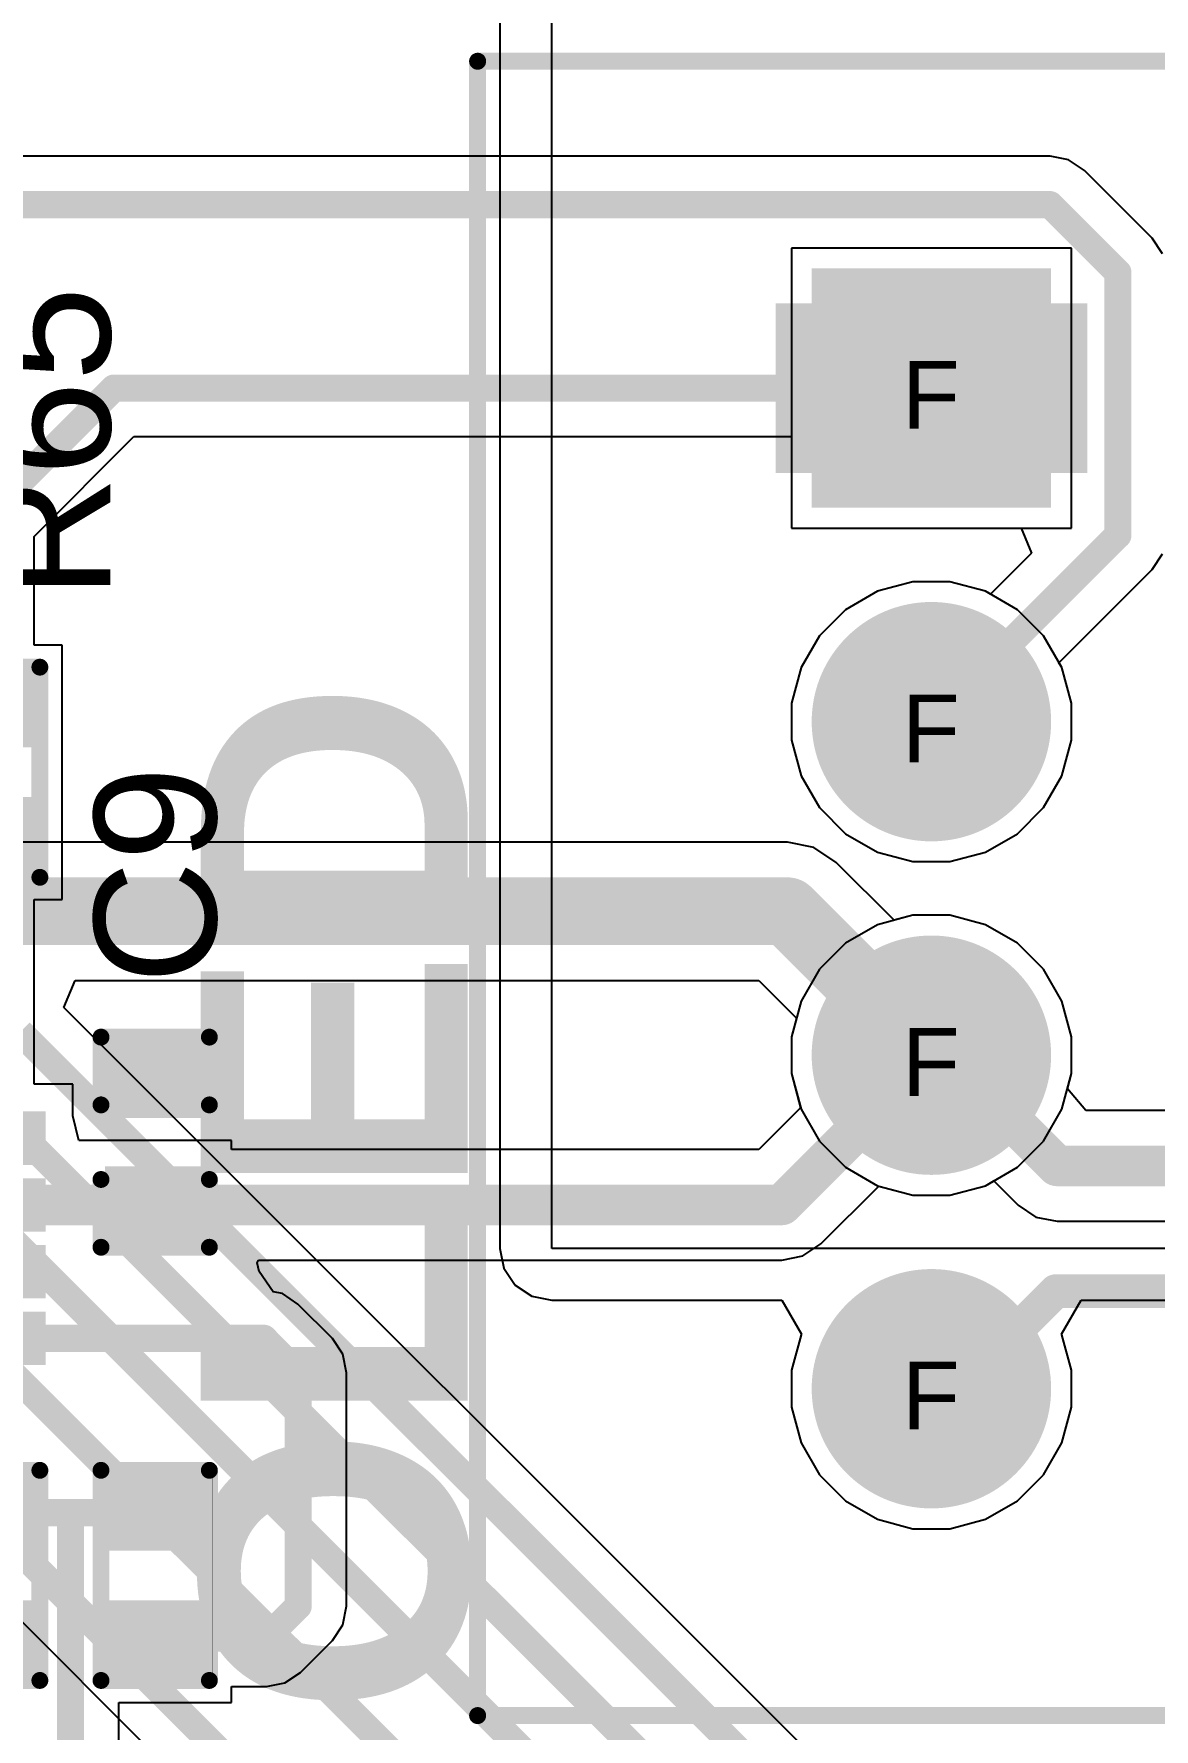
# Model space of a CAD drawing. Header units: inches. Extents: x -11 to 5428, y 0 to 5423.
# Drawn here: x 278.21 to 286.61, y 63.25 to 75.96 of the extents above; entities that cross this region are included whole.
import ezdxf

# ---------------------------------------------------------------- set-up
doc = ezdxf.new("R2010")
doc.units = ezdxf.units.IN
for name, color, linetype in [('Bottom Layer', 5, 'Continuous'), ('Bottom Solder', 6, 'Continuous'), ('Drill Drawing', 1, 'Continuous'), ('GND', 16, 'Continuous'), ('Multi-Layer', 9, 'Continuous'), ('Pad Holes', 156, 'Continuous'), ('PWR', 76, 'Continuous'), ('Top Layer', 1, 'Continuous'), ('Top Overlay', 2, 'Continuous'), ('Top Paste', 8, 'Continuous'), ('Top Solder', 216, 'Continuous')]:
    doc.layers.add(name, color=color, linetype=linetype)
doc.styles.add('Arial', font='', dxfattribs={"height": 0.2})
doc.styles.add('Arial_Bold', font='', dxfattribs={"height": 0.2})
doc.styles.get('Arial').set_extended_font_data('Arial')
doc.styles.get('Arial_Bold').set_extended_font_data('Arial', bold=True)

# ---------------------------------------------------------------- blocks, each defined once
blk = doc.blocks.new('VSSOP_8_3_1_2_1__638')
at = {"layer": 'Top Layer'}
for points in [[(-1.15, 0.9), (-1.15, 0.6), (-1.95, 0.6), (-1.95, 0.9)], [(1.95, 0.9), (1.95, 0.6), (1.15, 0.6), (1.15, 0.9)], [(-1.15, 0.4), (-1.15, 0.1), (-1.95, 0.1), (-1.95, 0.4)], [(1.95, 0.4), (1.95, 0.1), (1.15, 0.1), (1.15, 0.4)], [(-1.15, -0.1), (-1.15, -0.4), (-1.95, -0.4), (-1.95, -0.1)], [(1.95, -0.1), (1.95, -0.4), (1.15, -0.4), (1.15, -0.1)], [(-1.15, -0.6), (-1.15, -0.9), (-1.95, -0.9), (-1.95, -0.6)], [(1.95, -0.6), (1.95, -0.9), (1.15, -0.9), (1.15, -0.6)]]:
    blk.add_hatch(color=1, dxfattribs=at).paths.add_polyline_path(points)
at = {"layer": 'Top Paste'}
for points in [[(-1.15, 0.9), (-1.15, 0.6), (-1.95, 0.6), (-1.95, 0.9)], [(1.95, 0.9), (1.95, 0.6), (1.15, 0.6), (1.15, 0.9)], [(-1.15, 0.4), (-1.15, 0.1), (-1.95, 0.1), (-1.95, 0.4)], [(1.95, 0.4), (1.95, 0.1), (1.15, 0.1), (1.15, 0.4)], [(-1.15, -0.1), (-1.15, -0.4), (-1.95, -0.4), (-1.95, -0.1)], [(1.95, -0.1), (1.95, -0.4), (1.15, -0.4), (1.15, -0.1)], [(-1.15, -0.6), (-1.15, -0.9), (-1.95, -0.9), (-1.95, -0.6)], [(1.95, -0.6), (1.95, -0.9), (1.15, -0.9), (1.15, -0.6)]]:
    blk.add_hatch(color=8, dxfattribs=at).paths.add_polyline_path(points)
at = {"layer": 'Top Solder'}
for points in [[(-1.1, 0.95), (-1.1, 0.55), (-2, 0.55), (-2, 0.95)], [(2, 0.95), (2, 0.55), (1.1, 0.55), (1.1, 0.95)], [(-1.1, 0.45), (-1.1, 0.05), (-2, 0.05), (-2, 0.45)], [(2, 0.45), (2, 0.05), (1.1, 0.05), (1.1, 0.45)], [(-1.1, -0.05), (-1.1, -0.45), (-2, -0.45), (-2, -0.05)], [(2, -0.05), (2, -0.45), (1.1, -0.45), (1.1, -0.05)], [(-1.1, -0.55), (-1.1, -0.95), (-2, -0.95), (-2, -0.55)], [(2, -0.55), (2, -0.95), (1.1, -0.95), (1.1, -0.55)]]:
    blk.add_hatch(color=216, dxfattribs=at).paths.add_polyline_path(points)
at = {"layer": 'Top Overlay'}
for points in [[(-1.067, 0.914, 0.127, 0.127, 0), (-1.067, 1.041, 0.127, 0.127, 0)], [(-1.067, 1.041, 0.127, 0.127, 0), (1.067, 1.041, 0.127, 0.127, 0)], [(1.067, 0.914, 0.127, 0.127, 0), (1.067, 1.041, 0.127, 0.127, 0)], [(-2.235, 0.635, 0.127, 0.127, 0), (-2.235, 0.889, 0.127, 0.127, 0)], [(-2.235, 0.889, 0.127, 0.127, 0), (-2.108, 0.762, 0.127, 0.127, 0)], [(-2.235, 0.635, 0.127, 0.127, 0), (-2.108, 0.762, 0.127, 0.127, 0)], [(-1.067, -1.041, 0.127, 0.127, 0), (-1.067, -0.914, 0.127, 0.127, 0)], [(1.067, -1.041, 0.127, 0.127, 0), (1.067, -0.914, 0.127, 0.127, 0)], [(-1.067, -1.041, 0.127, 0.127, 0), (1.067, -1.041, 0.127, 0.127, 0)]]:
    blk.add_lwpolyline(points, format="xyseb", dxfattribs=at)
for points in [[(-1.099, 1.041, 0.0635, 0.0635, 1), (-1.035, 1.041, 0.0635, 0.0635, 1)], [(-1.099, 1.041, 0.0635, 0.0635, 1), (-1.035, 1.041, 0.0635, 0.0635, 1)], [(1.035, 1.041, 0.0635, 0.0635, 1), (1.099, 1.041, 0.0635, 0.0635, 1)], [(1.035, 1.041, 0.0635, 0.0635, 1), (1.099, 1.041, 0.0635, 0.0635, 1)], [(-2.267, 0.889, 0.0635, 0.0635, 1), (-2.203, 0.889, 0.0635, 0.0635, 1)], [(-2.267, 0.889, 0.0635, 0.0635, 1), (-2.203, 0.889, 0.0635, 0.0635, 1)], [(-1.099, 0.914, 0.0635, 0.0635, 1), (-1.035, 0.914, 0.0635, 0.0635, 1)], [(1.035, 0.914, 0.0635, 0.0635, 1), (1.099, 0.914, 0.0635, 0.0635, 1)], [(-2.14, 0.762, 0.0635, 0.0635, 1), (-2.076, 0.762, 0.0635, 0.0635, 1)], [(-2.14, 0.762, 0.0635, 0.0635, 1), (-2.076, 0.762, 0.0635, 0.0635, 1)], [(-2.267, 0.635, 0.0635, 0.0635, 1), (-2.203, 0.635, 0.0635, 0.0635, 1)], [(-2.267, 0.635, 0.0635, 0.0635, 1), (-2.203, 0.635, 0.0635, 0.0635, 1)], [(-1.099, -0.914, 0.0635, 0.0635, 1), (-1.035, -0.914, 0.0635, 0.0635, 1)], [(1.035, -0.914, 0.0635, 0.0635, 1), (1.099, -0.914, 0.0635, 0.0635, 1)], [(-1.099, -1.041, 0.0635, 0.0635, 1), (-1.035, -1.041, 0.0635, 0.0635, 1)], [(-1.099, -1.041, 0.0635, 0.0635, 1), (-1.035, -1.041, 0.0635, 0.0635, 1)], [(1.035, -1.041, 0.0635, 0.0635, 1), (1.099, -1.041, 0.0635, 0.0635, 1)], [(1.035, -1.041, 0.0635, 0.0635, 1), (1.099, -1.041, 0.0635, 0.0635, 1)]]:
    blk.add_lwpolyline(points, format="xyseb", close=True, dxfattribs=at)
blk = doc.blocks.new('R___0402_724')
at = {"layer": 'Top Layer'}
for points in [[(-0.699, -0.317), (-0.699, 0.318), (-0.241, 0.318), (-0.241, -0.317)], [(0.241, -0.317), (0.241, 0.318), (0.699, 0.318), (0.699, -0.317)]]:
    blk.add_hatch(color=1, dxfattribs=at).paths.add_polyline_path(points)
at = {"layer": 'Top Paste'}
for points in [[(-0.699, -0.317), (-0.699, 0.318), (-0.241, 0.318), (-0.241, -0.317)], [(0.241, -0.317), (0.241, 0.318), (0.699, 0.318), (0.699, -0.317)]]:
    blk.add_hatch(color=8, dxfattribs=at).paths.add_polyline_path(points)
at = {"layer": 'Top Solder'}
for points in [[(-0.754, -0.372), (-0.754, 0.373), (-0.186, 0.373), (-0.186, -0.372)], [(0.186, -0.372), (0.186, 0.373), (0.754, 0.373), (0.754, -0.372)]]:
    blk.add_hatch(color=216, dxfattribs=at).paths.add_polyline_path(points)
at = {"layer": 'Top Overlay'}
for points in [[(0.787, 0.406, 0.127, 0.127, 0), (-0.787, 0.406, 0.127, 0.127, 0)], [(-0.787, -0.406, 0.127, 0.127, 0), (-0.787, 0.406, 0.127, 0.127, 0)], [(0.787, -0.406, 0.127, 0.127, 0), (0.787, 0.406, 0.127, 0.127, 0)], [(0.787, -0.406, 0.127, 0.127, 0), (-0.787, -0.406, 0.127, 0.127, 0)], [(0.813, -0.432, 0.00323, 0.00323, 0), (-0.813, -0.432, 0.00323, 0.00323, 0)]]:
    blk.add_lwpolyline(points, format="xyseb", dxfattribs=at)
for points in [[(-0.819, 0.406, 0.0635, 0.0635, 1), (-0.756, 0.406, 0.0635, 0.0635, 1)], [(-0.819, 0.406, 0.0635, 0.0635, 1), (-0.756, 0.406, 0.0635, 0.0635, 1)], [(0.756, 0.406, 0.0635, 0.0635, 1), (0.819, 0.406, 0.0635, 0.0635, 1)], [(0.756, 0.406, 0.0635, 0.0635, 1), (0.819, 0.406, 0.0635, 0.0635, 1)], [(-0.819, -0.406, 0.0635, 0.0635, 1), (-0.756, -0.406, 0.0635, 0.0635, 1)], [(-0.819, -0.406, 0.0635, 0.0635, 1), (-0.756, -0.406, 0.0635, 0.0635, 1)], [(0.756, -0.406, 0.0635, 0.0635, 1), (0.819, -0.406, 0.0635, 0.0635, 1)], [(0.756, -0.406, 0.0635, 0.0635, 1), (0.819, -0.406, 0.0635, 0.0635, 1)], [(-0.814, -0.432, 0.00161, 0.00161, 1), (-0.812, -0.432, 0.00161, 0.00161, 1)], [(0.812, -0.432, 0.00161, 0.00161, 1), (0.814, -0.432, 0.00161, 0.00161, 1)]]:
    blk.add_lwpolyline(points, format="xyseb", close=True, dxfattribs=at)
blk = doc.blocks.new('R___0402_727')
at = {"layer": 'Top Layer'}
for points in [[(-0.699, -0.318), (-0.699, 0.318), (-0.241, 0.318), (-0.241, -0.318)], [(0.241, -0.318), (0.241, 0.318), (0.699, 0.318), (0.699, -0.318)]]:
    blk.add_hatch(color=1, dxfattribs=at).paths.add_polyline_path(points)
at = {"layer": 'Top Paste'}
for points in [[(-0.699, -0.318), (-0.699, 0.318), (-0.241, 0.318), (-0.241, -0.318)], [(0.241, -0.318), (0.241, 0.318), (0.699, 0.318), (0.699, -0.318)]]:
    blk.add_hatch(color=8, dxfattribs=at).paths.add_polyline_path(points)
at = {"layer": 'Top Solder'}
for points in [[(-0.754, -0.373), (-0.754, 0.373), (-0.186, 0.373), (-0.186, -0.373)], [(0.186, -0.373), (0.186, 0.373), (0.754, 0.373), (0.754, -0.373)]]:
    blk.add_hatch(color=216, dxfattribs=at).paths.add_polyline_path(points)
at = {"layer": 'Top Overlay'}
for points in [[(-0.787, 0.406, 0.127, 0.127, 0), (0.787, 0.406, 0.127, 0.127, 0)], [(-0.787, 0.406, 0.127, 0.127, 0), (-0.787, -0.406, 0.127, 0.127, 0)], [(0.787, 0.406, 0.127, 0.127, 0), (0.787, -0.406, 0.127, 0.127, 0)], [(-0.787, -0.406, 0.127, 0.127, 0), (0.787, -0.406, 0.127, 0.127, 0)], [(-0.813, -0.432, 0.00323, 0.00323, 0), (0.813, -0.432, 0.00323, 0.00323, 0)]]:
    blk.add_lwpolyline(points, format="xyseb", dxfattribs=at)
for points in [[(-0.819, 0.406, 0.0635, 0.0635, 1), (-0.756, 0.406, 0.0635, 0.0635, 1)], [(-0.819, 0.406, 0.0635, 0.0635, 1), (-0.756, 0.406, 0.0635, 0.0635, 1)], [(0.756, 0.406, 0.0635, 0.0635, 1), (0.819, 0.406, 0.0635, 0.0635, 1)], [(0.756, 0.406, 0.0635, 0.0635, 1), (0.819, 0.406, 0.0635, 0.0635, 1)], [(-0.819, -0.406, 0.0635, 0.0635, 1), (-0.756, -0.406, 0.0635, 0.0635, 1)], [(-0.819, -0.406, 0.0635, 0.0635, 1), (-0.756, -0.406, 0.0635, 0.0635, 1)], [(0.756, -0.406, 0.0635, 0.0635, 1), (0.819, -0.406, 0.0635, 0.0635, 1)], [(0.756, -0.406, 0.0635, 0.0635, 1), (0.819, -0.406, 0.0635, 0.0635, 1)], [(-0.814, -0.432, 0.00161, 0.00161, 1), (-0.812, -0.432, 0.00161, 0.00161, 1)], [(0.812, -0.432, 0.00161, 0.00161, 1), (0.814, -0.432, 0.00161, 0.00161, 1)]]:
    blk.add_lwpolyline(points, format="xyseb", close=True, dxfattribs=at)
blk = doc.blocks.new('R___0402_728')
at = {"layer": 'Top Layer'}
for points in [[(-0.699, -0.317), (-0.699, 0.318), (-0.241, 0.318), (-0.241, -0.317)], [(0.241, -0.317), (0.241, 0.318), (0.699, 0.318), (0.699, -0.317)]]:
    blk.add_hatch(color=1, dxfattribs=at).paths.add_polyline_path(points)
at = {"layer": 'Top Paste'}
for points in [[(-0.699, -0.317), (-0.699, 0.318), (-0.241, 0.318), (-0.241, -0.317)], [(0.241, -0.317), (0.241, 0.318), (0.699, 0.318), (0.699, -0.317)]]:
    blk.add_hatch(color=8, dxfattribs=at).paths.add_polyline_path(points)
at = {"layer": 'Top Solder'}
for points in [[(-0.754, -0.372), (-0.754, 0.373), (-0.186, 0.373), (-0.186, -0.372)], [(0.186, -0.372), (0.186, 0.373), (0.754, 0.373), (0.754, -0.372)]]:
    blk.add_hatch(color=216, dxfattribs=at).paths.add_polyline_path(points)
at = {"layer": 'Top Overlay'}
for points in [[(0.787, 0.406, 0.127, 0.127, 0), (-0.787, 0.406, 0.127, 0.127, 0)], [(-0.787, -0.406, 0.127, 0.127, 0), (-0.787, 0.406, 0.127, 0.127, 0)], [(0.787, -0.406, 0.127, 0.127, 0), (0.787, 0.406, 0.127, 0.127, 0)], [(0.787, -0.406, 0.127, 0.127, 0), (-0.787, -0.406, 0.127, 0.127, 0)], [(0.813, -0.432, 0.00323, 0.00323, 0), (-0.813, -0.432, 0.00323, 0.00323, 0)]]:
    blk.add_lwpolyline(points, format="xyseb", dxfattribs=at)
for points in [[(-0.819, 0.406, 0.0635, 0.0635, 1), (-0.756, 0.406, 0.0635, 0.0635, 1)], [(-0.819, 0.406, 0.0635, 0.0635, 1), (-0.756, 0.406, 0.0635, 0.0635, 1)], [(0.756, 0.406, 0.0635, 0.0635, 1), (0.819, 0.406, 0.0635, 0.0635, 1)], [(0.756, 0.406, 0.0635, 0.0635, 1), (0.819, 0.406, 0.0635, 0.0635, 1)], [(-0.819, -0.406, 0.0635, 0.0635, 1), (-0.756, -0.406, 0.0635, 0.0635, 1)], [(-0.819, -0.406, 0.0635, 0.0635, 1), (-0.756, -0.406, 0.0635, 0.0635, 1)], [(0.756, -0.406, 0.0635, 0.0635, 1), (0.819, -0.406, 0.0635, 0.0635, 1)], [(0.756, -0.406, 0.0635, 0.0635, 1), (0.819, -0.406, 0.0635, 0.0635, 1)], [(-0.814, -0.432, 0.00161, 0.00161, 1), (-0.812, -0.432, 0.00161, 0.00161, 1)], [(0.812, -0.432, 0.00161, 0.00161, 1), (0.814, -0.432, 0.00161, 0.00161, 1)]]:
    blk.add_lwpolyline(points, format="xyseb", close=True, dxfattribs=at)
blk = doc.blocks.new('B4B_XH_A_LF__SN___773')
at = {"layer": 'Bottom Layer'}
blk.add_hatch(color=5, dxfattribs=at).paths.add_polyline_path([(-0.795, 0.795), (0.795, 0.795), (0.795, -0.795), (-0.795, -0.795)])
h = blk.add_hatch(color=5, dxfattribs=at)
edge = h.paths.add_edge_path()
edge.add_arc((2.5, 0), 0.795, 0, 360)
h = blk.add_hatch(color=5, dxfattribs=at)
edge = h.paths.add_edge_path()
edge.add_arc((5, 0), 0.795, 0, 360)
h = blk.add_hatch(color=5, dxfattribs=at)
edge = h.paths.add_edge_path()
edge.add_arc((7.5, 0), 0.795, 0, 360)
at = {"layer": 'Bottom Solder'}
blk.add_hatch(color=6, dxfattribs=at).paths.add_polyline_path([(-0.897, 0.897), (0.897, 0.897), (0.897, -0.897), (-0.897, -0.897)])
h = blk.add_hatch(color=6, dxfattribs=at)
edge = h.paths.add_edge_path()
edge.add_arc((2.5, 0), 0.897, 0, 360)
h = blk.add_hatch(color=6, dxfattribs=at)
edge = h.paths.add_edge_path()
edge.add_arc((5, 0), 0.897, 0, 360)
h = blk.add_hatch(color=6, dxfattribs=at)
edge = h.paths.add_edge_path()
edge.add_arc((7.5, 0), 0.897, 0, 360)
at = {"layer": 'GND'}
blk.add_hatch(color=16, dxfattribs=at).paths.add_polyline_path([(-0.795, 0.795), (0.795, 0.795), (0.795, -0.795), (-0.795, -0.795)])
h = blk.add_hatch(color=16, dxfattribs=at)
edge = h.paths.add_edge_path()
edge.add_arc((2.5, 0), 0.795, 0, 360)
h = blk.add_hatch(color=16, dxfattribs=at)
edge = h.paths.add_edge_path()
edge.add_arc((5, 0), 0.795, 0, 360)
h = blk.add_hatch(color=16, dxfattribs=at)
edge = h.paths.add_edge_path()
edge.add_arc((7.5, 0), 0.795, 0, 360)
at = {"layer": 'Multi-Layer'}
blk.add_hatch(color=9, dxfattribs=at).paths.add_polyline_path([(-0.795, 0.795), (0.795, 0.795), (0.795, -0.795), (-0.795, -0.795)])
h = blk.add_hatch(color=9, dxfattribs=at)
edge = h.paths.add_edge_path()
edge.add_arc((2.5, 0), 0.795, 0, 360)
h = blk.add_hatch(color=9, dxfattribs=at)
edge = h.paths.add_edge_path()
edge.add_arc((5, 0), 0.795, 0, 360)
h = blk.add_hatch(color=9, dxfattribs=at)
edge = h.paths.add_edge_path()
edge.add_arc((7.5, 0), 0.795, 0, 360)
at = {"layer": 'Pad Holes'}
h = blk.add_hatch(color=7, dxfattribs=at)
edge = h.paths.add_edge_path()
edge.add_arc((0, 0), 0.53, 0, 360)
h = blk.add_hatch(color=7, dxfattribs=at)
edge = h.paths.add_edge_path()
edge.add_arc((2.5, 0), 0.53, 0, 360)
h = blk.add_hatch(color=7, dxfattribs=at)
edge = h.paths.add_edge_path()
edge.add_arc((5, 0), 0.53, 0, 360)
h = blk.add_hatch(color=7, dxfattribs=at)
edge = h.paths.add_edge_path()
edge.add_arc((7.5, 0), 0.53, 0, 360)
at = {"layer": 'PWR'}
blk.add_hatch(color=76, dxfattribs=at).paths.add_polyline_path([(-0.795, 0.795), (0.795, 0.795), (0.795, -0.795), (-0.795, -0.795)])
h = blk.add_hatch(color=76, dxfattribs=at)
edge = h.paths.add_edge_path()
edge.add_arc((2.5, 0), 0.795, 0, 360)
h = blk.add_hatch(color=76, dxfattribs=at)
edge = h.paths.add_edge_path()
edge.add_arc((5, 0), 0.795, 0, 360)
h = blk.add_hatch(color=76, dxfattribs=at)
edge = h.paths.add_edge_path()
edge.add_arc((7.5, 0), 0.795, 0, 360)
at = {"layer": 'Top Layer'}
blk.add_hatch(color=1, dxfattribs=at).paths.add_polyline_path([(-0.795, 0.795), (0.795, 0.795), (0.795, -0.795), (-0.795, -0.795)])
h = blk.add_hatch(color=1, dxfattribs=at)
edge = h.paths.add_edge_path()
edge.add_arc((2.5, 0), 0.795, 0, 360)
h = blk.add_hatch(color=1, dxfattribs=at)
edge = h.paths.add_edge_path()
edge.add_arc((5, 0), 0.795, 0, 360)
h = blk.add_hatch(color=1, dxfattribs=at)
edge = h.paths.add_edge_path()
edge.add_arc((7.5, 0), 0.795, 0, 360)
at = {"layer": 'Top Overlay'}
for points in [[(-0.635, 0.889), (0.635, 0.889), (0.635, 1.168), (-0.635, 1.168)], [(-0.635, -1.168), (0.635, -1.168), (0.635, -0.889), (-0.635, -0.889)]]:
    blk.add_hatch(color=2, dxfattribs=at).paths.add_polyline_path(points)
at = {"layer": 'Top Solder'}
blk.add_hatch(color=216, dxfattribs=at).paths.add_polyline_path([(-0.897, 0.897), (0.897, 0.897), (0.897, -0.897), (-0.897, -0.897)])
h = blk.add_hatch(color=216, dxfattribs=at)
edge = h.paths.add_edge_path()
edge.add_arc((2.5, 0), 0.897, 0, 360)
h = blk.add_hatch(color=216, dxfattribs=at)
edge = h.paths.add_edge_path()
edge.add_arc((5, 0), 0.897, 0, 360)
h = blk.add_hatch(color=216, dxfattribs=at)
edge = h.paths.add_edge_path()
edge.add_arc((7.5, 0), 0.897, 0, 360)
at = {"layer": 'Top Overlay'}
for points in [[(9.95, 2.35, 0.127, 0.127, 0), (-2.45, 2.35, 0.127, 0.127, 0)], [(-2.45, -3.4, 0.127, 0.127, 0), (-2.45, 2.35, 0.127, 0.127, 0)], [(9.95, -3.4, 0.127, 0.127, 0), (9.95, 2.35, 0.127, 0.127, 0)], [(9.95, -3.4, 0.127, 0.127, 0), (-2.45, -3.4, 0.127, 0.127, 0)]]:
    blk.add_lwpolyline(points, format="xyseb", dxfattribs=at)
for points in [[(-2.482, 2.35, 0.0635, 0.0635, 1), (-2.418, 2.35, 0.0635, 0.0635, 1)], [(-2.482, 2.35, 0.0635, 0.0635, 1), (-2.418, 2.35, 0.0635, 0.0635, 1)], [(9.918, 2.35, 0.0635, 0.0635, 1), (9.982, 2.35, 0.0635, 0.0635, 1)], [(9.918, 2.35, 0.0635, 0.0635, 1), (9.982, 2.35, 0.0635, 0.0635, 1)], [(-2.482, -3.4, 0.0635, 0.0635, 1), (-2.418, -3.4, 0.0635, 0.0635, 1)], [(-2.482, -3.4, 0.0635, 0.0635, 1), (-2.418, -3.4, 0.0635, 0.0635, 1)], [(9.918, -3.4, 0.0635, 0.0635, 1), (9.982, -3.4, 0.0635, 0.0635, 1)], [(9.918, -3.4, 0.0635, 0.0635, 1), (9.982, -3.4, 0.0635, 0.0635, 1)]]:
    blk.add_lwpolyline(points, format="xyseb", close=True, dxfattribs=at)
blk = doc.blocks.new('C___0402_816')
at = {"layer": 'Top Layer'}
for points in [[(-0.699, -0.318), (-0.699, 0.318), (-0.241, 0.318), (-0.241, -0.318)], [(0.241, -0.318), (0.241, 0.318), (0.698, 0.318), (0.698, -0.318)]]:
    blk.add_hatch(color=1, dxfattribs=at).paths.add_polyline_path(points)
at = {"layer": 'Top Paste'}
for points in [[(-0.699, -0.318), (-0.699, 0.318), (-0.241, 0.318), (-0.241, -0.318)], [(0.241, -0.318), (0.241, 0.318), (0.698, 0.318), (0.698, -0.318)]]:
    blk.add_hatch(color=8, dxfattribs=at).paths.add_polyline_path(points)
at = {"layer": 'Top Solder'}
for points in [[(-0.759, -0.377), (-0.759, 0.377), (-0.181, 0.377), (-0.181, -0.377)], [(0.181, -0.377), (0.181, 0.377), (0.758, 0.377), (0.758, -0.377)]]:
    blk.add_hatch(color=216, dxfattribs=at).paths.add_polyline_path(points)
at = {"layer": 'Top Overlay'}
for points in [[(-0.787, 0.406, 0.127, 0.127, 0), (-0.787, -0.406, 0.127, 0.127, 0)], [(-0.787, 0.406, 0.127, 0.127, 0), (-0.279, 0.406, 0.127, 0.127, 0)], [(0.279, 0.406, 0.127, 0.127, 0), (0.787, 0.406, 0.127, 0.127, 0)], [(0.787, 0.406, 0.127, 0.127, 0), (0.787, -0.406, 0.127, 0.127, 0)], [(-0.787, -0.406, 0.127, 0.127, 0), (-0.279, -0.406, 0.127, 0.127, 0)], [(0.279, -0.406, 0.127, 0.127, 0), (0.787, -0.406, 0.127, 0.127, 0)]]:
    blk.add_lwpolyline(points, format="xyseb", dxfattribs=at)
for points in [[(-0.819, 0.406, 0.0635, 0.0635, 1), (-0.756, 0.406, 0.0635, 0.0635, 1)], [(-0.819, 0.406, 0.0635, 0.0635, 1), (-0.756, 0.406, 0.0635, 0.0635, 1)], [(-0.311, 0.406, 0.0635, 0.0635, 1), (-0.248, 0.406, 0.0635, 0.0635, 1)], [(0.248, 0.406, 0.0635, 0.0635, 1), (0.311, 0.406, 0.0635, 0.0635, 1)], [(0.756, 0.406, 0.0635, 0.0635, 1), (0.819, 0.406, 0.0635, 0.0635, 1)], [(0.756, 0.406, 0.0635, 0.0635, 1), (0.819, 0.406, 0.0635, 0.0635, 1)], [(-0.819, -0.406, 0.0635, 0.0635, 1), (-0.756, -0.406, 0.0635, 0.0635, 1)], [(-0.819, -0.406, 0.0635, 0.0635, 1), (-0.756, -0.406, 0.0635, 0.0635, 1)], [(-0.311, -0.406, 0.0635, 0.0635, 1), (-0.248, -0.406, 0.0635, 0.0635, 1)], [(0.248, -0.406, 0.0635, 0.0635, 1), (0.311, -0.406, 0.0635, 0.0635, 1)], [(0.756, -0.406, 0.0635, 0.0635, 1), (0.819, -0.406, 0.0635, 0.0635, 1)], [(0.756, -0.406, 0.0635, 0.0635, 1), (0.819, -0.406, 0.0635, 0.0635, 1)]]:
    blk.add_lwpolyline(points, format="xyseb", close=True, dxfattribs=at)

msp = doc.modelspace()

# ---------------------------------------------------------------- linework, layer by layer
at = {"layer": 'Bottom Layer'}
for p, q in [((285.986, 74.35), (283.888, 74.35)), ((283.888, 74.35), (283.888, 72.252)), ((285.986, 72.252), (285.986, 74.35)), ((283.888, 72.252), (285.986, 72.252)), ((284.799, 71.85), (284.532, 71.778)), ((285.075, 71.85), (284.799, 71.85)), ((285.342, 71.778), (285.075, 71.85)), ((284.532, 71.778), (284.293, 71.64)), ((285.581, 71.64), (285.342, 71.778)), ((284.293, 71.64), (284.098, 71.445)), ((285.777, 71.445), (285.581, 71.64)), ((284.098, 71.445), (283.96, 71.206)), ((285.915, 71.206), (285.777, 71.445)), ((283.96, 71.206), (283.888, 70.939)), ((285.986, 70.939), (285.915, 71.206)), ((283.888, 70.939), (283.888, 70.663)), ((285.986, 70.663), (285.986, 70.939)), ((283.888, 70.663), (283.96, 70.396)), ((285.915, 70.396), (285.986, 70.663)), ((283.96, 70.396), (284.098, 70.157)), ((285.777, 70.157), (285.915, 70.396)), ((284.098, 70.157), (284.293, 69.961)), ((285.581, 69.961), (285.777, 70.157)), ((283.858, 69.898), (266.812, 69.898)), ((284.056, 69.859), (283.858, 69.898)), ((284.293, 69.961), (284.532, 69.823)), ((285.342, 69.823), (285.581, 69.961)), ((284.224, 69.746), (284.056, 69.859)), ((284.532, 69.823), (284.799, 69.752)), ((285.075, 69.752), (285.342, 69.823)), ((284.658, 69.312), (284.224, 69.746)), ((284.799, 69.752), (285.075, 69.752)), ((284.799, 69.35), (284.658, 69.312)), ((285.075, 69.35), (284.799, 69.35)), ((285.342, 69.278), (285.075, 69.35)), ((285.581, 69.14), (285.342, 69.278)), ((285.777, 68.945), (285.581, 69.14)), ((285.915, 68.706), (285.777, 68.945)), ((278.437, 68.659), (278.521, 68.862)), ((278.521, 68.862), (283.643, 68.862)), ((283.643, 68.862), (283.926, 68.579)), ((287.272, 59.824), (278.437, 68.659)), ((285.986, 68.439), (285.915, 68.706)), ((283.926, 68.579), (283.888, 68.439)), ((283.888, 68.439), (283.888, 68.163)), ((285.986, 68.163), (285.986, 68.439)), ((283.888, 68.163), (283.96, 67.896)), ((285.915, 67.896), (285.986, 68.163)), ((283.96, 67.896), (284.098, 67.657)), ((285.777, 67.657), (285.915, 67.896)), ((284.098, 67.657), (284.293, 67.461)), ((285.581, 67.461), (285.777, 67.657)), ((284.293, 67.461), (284.532, 67.323)), ((285.342, 67.323), (285.581, 67.461)), ((284.532, 67.323), (284.799, 67.252)), ((284.799, 67.252), (285.075, 67.252)), ((285.075, 67.252), (285.342, 67.323)), ((277.916, 64.26), (283.943, 58.233))]:
    msp.add_line(p, q, dxfattribs=at)
for points in [[(261.455, 69.38, 0.508, 0.508, 0), (283.858, 69.38, 0.508, 0.508, 0)], [(283.858, 69.38, 0.508, 0.508, 0), (284.937, 68.301, 0.508, 0.508, 0)], [(278.109, 68.474, 0.203, 0.203, 0), (287.122, 59.461, 0.203, 0.203, 0)], [(277.918, 67.903, 0.203, 0.203, 0), (286.868, 58.953, 0.203, 0.203, 0)], [(277.602, 67.364, 0.203, 0.203, 0), (286.775, 58.191, 0.203, 0.203, 0)], [(277.145, 66.823, 0.203, 0.203, 0), (285.776, 58.191, 0.203, 0.203, 0)], [(276.454, 66.235, 0.203, 0.203, 0), (284.497, 58.191, 0.203, 0.203, 0)]]:
    msp.add_lwpolyline(points, format="xyseb", dxfattribs=at)
for points in [[(283.731, 69.38, 0.254, 0.254, 1), (283.985, 69.38, 0.254, 0.254, 1)], [(283.731, 69.38, 0.254, 0.254, 1), (283.985, 69.38, 0.254, 0.254, 1)], [(284.81, 68.301, 0.254, 0.254, 1), (285.064, 68.301, 0.254, 0.254, 1)]]:
    msp.add_lwpolyline(points, format="xyseb", close=True, dxfattribs=at)
at = {"layer": 'GND'}
for p, q in [((285.986, 74.35), (283.888, 74.35)), ((283.888, 74.35), (283.888, 72.252)), ((285.986, 72.252), (285.986, 74.35)), ((283.888, 72.252), (285.986, 72.252)), ((284.799, 71.85), (284.532, 71.778)), ((285.075, 71.85), (284.799, 71.85)), ((285.342, 71.778), (285.075, 71.85)), ((284.532, 71.778), (284.293, 71.64)), ((285.581, 71.64), (285.342, 71.778)), ((284.293, 71.64), (284.098, 71.445)), ((285.777, 71.445), (285.581, 71.64)), ((284.098, 71.445), (283.96, 71.206)), ((285.915, 71.206), (285.777, 71.445)), ((283.96, 71.206), (283.888, 70.939)), ((285.986, 70.939), (285.915, 71.206)), ((283.888, 70.939), (283.888, 70.663)), ((285.986, 70.663), (285.986, 70.939)), ((283.888, 70.663), (283.96, 70.396)), ((285.915, 70.396), (285.986, 70.663)), ((283.96, 70.396), (284.098, 70.157)), ((285.777, 70.157), (285.915, 70.396)), ((284.098, 70.157), (284.293, 69.961)), ((285.581, 69.961), (285.777, 70.157)), ((284.293, 69.961), (284.532, 69.823)), ((285.342, 69.823), (285.581, 69.961)), ((284.532, 69.823), (284.799, 69.752)), ((285.075, 69.752), (285.342, 69.823)), ((284.799, 69.752), (285.075, 69.752)), ((284.532, 69.278), (284.293, 69.14)), ((284.799, 69.35), (284.532, 69.278)), ((285.075, 69.35), (284.799, 69.35)), ((285.342, 69.278), (285.075, 69.35)), ((285.581, 69.14), (285.342, 69.278)), ((284.293, 69.14), (284.098, 68.945)), ((285.777, 68.945), (285.581, 69.14)), ((284.098, 68.945), (283.96, 68.706)), ((285.915, 68.706), (285.777, 68.945)), ((283.96, 68.706), (283.888, 68.439)), ((285.986, 68.439), (285.915, 68.706)), ((283.888, 68.439), (283.888, 68.163)), ((285.986, 68.163), (285.986, 68.439)), ((283.888, 68.163), (283.96, 67.896)), ((285.915, 67.896), (285.986, 68.163)), ((283.96, 67.896), (284.098, 67.657)), ((285.777, 67.657), (285.915, 67.896)), ((284.098, 67.657), (284.293, 67.461)), ((285.581, 67.461), (285.777, 67.657)), ((284.293, 67.461), (284.532, 67.323)), ((285.342, 67.323), (285.581, 67.461)), ((284.532, 67.323), (284.799, 67.252)), ((284.799, 67.252), (285.075, 67.252)), ((285.075, 67.252), (285.342, 67.323))]:
    msp.add_line(p, q, dxfattribs=at)
at = {"layer": 'PWR'}
for p, q in [((281.704, 76.073), (281.704, 66.853)), ((282.092, 66.853), (282.092, 76.073)), ((285.986, 74.35), (283.888, 74.35)), ((283.888, 74.35), (283.888, 72.252)), ((285.986, 72.252), (285.986, 74.35)), ((283.888, 72.252), (285.986, 72.252)), ((284.799, 71.85), (284.532, 71.778)), ((285.075, 71.85), (284.799, 71.85)), ((285.342, 71.778), (285.075, 71.85)), ((284.532, 71.778), (284.293, 71.64)), ((285.581, 71.64), (285.342, 71.778)), ((284.293, 71.64), (284.098, 71.445)), ((285.777, 71.445), (285.581, 71.64)), ((284.098, 71.445), (283.96, 71.206)), ((285.915, 71.206), (285.777, 71.445)), ((283.96, 71.206), (283.888, 70.939)), ((285.986, 70.939), (285.915, 71.206)), ((283.888, 70.939), (283.888, 70.663)), ((285.986, 70.663), (285.986, 70.939)), ((283.888, 70.663), (283.96, 70.396)), ((285.915, 70.396), (285.986, 70.663)), ((283.96, 70.396), (284.098, 70.157)), ((285.777, 70.157), (285.915, 70.396)), ((284.098, 70.157), (284.293, 69.961)), ((285.581, 69.961), (285.777, 70.157)), ((284.293, 69.961), (284.532, 69.823)), ((285.342, 69.823), (285.581, 69.961)), ((284.532, 69.823), (284.799, 69.752)), ((285.075, 69.752), (285.342, 69.823)), ((284.799, 69.752), (285.075, 69.752)), ((281.704, 66.853), (281.734, 66.704)), ((293.063, 66.853), (282.092, 66.853)), ((281.734, 66.704), (281.818, 66.578)), ((281.818, 66.578), (281.944, 66.494)), ((281.944, 66.494), (282.092, 66.464)), ((282.092, 66.464), (283.816, 66.464)), ((283.816, 66.464), (283.963, 66.21)), ((285.912, 66.21), (286.059, 66.464)), ((286.059, 66.464), (293.063, 66.464)), ((283.96, 66.205), (283.888, 65.939)), ((283.963, 66.21), (283.96, 66.205)), ((285.915, 66.205), (285.912, 66.21)), ((285.986, 65.939), (285.915, 66.205)), ((283.888, 65.939), (283.888, 65.662)), ((285.986, 65.662), (285.986, 65.939)), ((283.888, 65.662), (283.96, 65.396)), ((285.915, 65.396), (285.986, 65.662)), ((283.96, 65.396), (284.098, 65.156)), ((285.777, 65.156), (285.915, 65.396)), ((284.098, 65.156), (284.293, 64.961)), ((285.581, 64.961), (285.777, 65.156)), ((284.293, 64.961), (284.532, 64.823)), ((285.342, 64.823), (285.581, 64.961)), ((284.532, 64.823), (284.799, 64.752)), ((285.075, 64.752), (285.342, 64.823)), ((284.799, 64.752), (285.075, 64.752))]:
    msp.add_line(p, q, dxfattribs=at)
at = {"layer": 'Top Layer'}
for p, q in [((285.826, 75.039), (276.056, 75.039)), ((285.965, 75.011), (285.826, 75.039)), ((285.826, 75.039), (285.826, 75.039)), ((286.083, 74.932), (285.965, 75.011)), ((286.591, 74.424), (286.083, 74.932)), ((286.669, 74.307), (286.591, 74.424)), ((286.591, 74.424), (286.591, 74.424)), ((278.214, 72.19), (278.962, 72.938)), ((278.962, 72.938), (283.888, 72.938)), ((283.888, 72.938), (283.888, 72.252)), ((278.214, 71.374), (278.214, 72.19)), ((283.888, 72.252), (285.61, 72.252)), ((285.61, 72.252), (285.688, 72.064)), ((285.688, 72.064), (285.38, 71.756)), ((286.591, 71.941), (286.669, 72.059)), ((285.893, 71.243), (286.591, 71.941)), ((286.591, 71.941), (286.591, 71.941)), ((284.799, 71.85), (284.532, 71.778)), ((285.075, 71.85), (284.799, 71.85)), ((285.342, 71.778), (285.075, 71.85)), ((284.532, 71.778), (284.293, 71.64)), ((285.38, 71.756), (285.342, 71.778)), ((284.293, 71.64), (284.098, 71.445)), ((284.098, 71.445), (283.96, 71.206)), ((278.423, 71.374), (278.214, 71.374)), ((278.423, 70.409), (278.423, 71.374)), ((283.96, 71.206), (283.888, 70.939)), ((285.915, 71.206), (285.893, 71.243)), ((285.986, 70.939), (285.915, 71.206)), ((283.888, 70.939), (283.888, 70.663)), ((285.986, 70.663), (285.986, 70.939)), ((283.888, 70.663), (283.96, 70.396)), ((285.915, 70.396), (285.986, 70.663)), ((278.423, 69.469), (278.423, 70.409)), ((283.96, 70.396), (284.098, 70.157)), ((285.777, 70.157), (285.915, 70.396)), ((284.098, 70.157), (284.293, 69.961)), ((285.581, 69.961), (285.777, 70.157)), ((284.293, 69.961), (284.532, 69.823)), ((285.342, 69.823), (285.581, 69.961)), ((284.532, 69.823), (284.799, 69.752)), ((285.075, 69.752), (285.342, 69.823)), ((284.799, 69.752), (285.075, 69.752)), ((278.214, 68.083), (278.214, 69.469)), ((278.214, 69.469), (278.423, 69.469)), ((284.532, 69.278), (284.293, 69.14)), ((284.799, 69.35), (284.532, 69.278)), ((285.075, 69.35), (284.799, 69.35)), ((285.342, 69.278), (285.075, 69.35)), ((285.581, 69.14), (285.342, 69.278)), ((284.293, 69.14), (284.098, 68.945)), ((285.777, 68.945), (285.581, 69.14)), ((284.098, 68.945), (283.96, 68.706)), ((285.915, 68.706), (285.777, 68.945)), ((283.96, 68.706), (283.888, 68.439)), ((285.986, 68.439), (285.915, 68.706)), ((283.888, 68.439), (283.888, 68.163)), ((285.986, 68.163), (285.986, 68.439)), ((283.888, 68.163), (283.957, 67.906)), ((285.956, 68.05), (285.986, 68.163)), ((278.505, 68.083), (278.214, 68.083)), ((278.505, 67.847), (278.505, 68.083)), ((286.094, 67.886), (285.956, 68.05)), ((283.957, 67.906), (283.644, 67.593)), ((287.49, 67.886), (286.094, 67.886)), ((278.549, 67.662), (278.505, 67.847)), ((279.692, 67.662), (278.549, 67.662)), ((279.692, 67.593), (279.692, 67.662)), ((283.644, 67.593), (279.692, 67.593)), ((285.342, 67.323), (285.405, 67.359)), ((285.405, 67.359), (285.586, 67.178)), ((284.109, 66.886), (284.543, 67.32)), ((284.543, 67.32), (284.799, 67.252)), ((284.799, 67.252), (285.075, 67.252)), ((285.075, 67.252), (285.342, 67.323)), ((285.586, 67.178), (285.72, 67.088)), ((285.72, 67.088), (285.879, 67.057)), ((285.879, 67.057), (287.49, 67.057)), ((283.974, 66.796), (284.109, 66.886)), ((279.885, 66.745), (279.895, 66.765)), ((279.901, 66.68), (279.885, 66.745)), ((279.895, 66.765), (283.816, 66.765)), ((283.816, 66.765), (283.974, 66.796)), ((280.004, 66.528), (279.901, 66.68)), ((280.074, 66.514), (280.004, 66.528)), ((280.191, 66.435), (280.074, 66.514)), ((280.449, 66.178), (280.191, 66.435)), ((280.527, 66.06), (280.449, 66.178)), ((280.449, 66.178), (280.449, 66.178)), ((280.555, 65.921), (280.527, 66.06)), ((280.555, 64.17), (280.555, 65.921)), ((280.527, 64.031), (280.555, 64.17)), ((280.555, 64.17), (280.555, 64.17)), ((280.211, 63.675), (280.449, 63.914)), ((280.449, 63.914), (280.527, 64.031)), ((280.449, 63.914), (280.449, 63.914)), ((280.093, 63.597), (280.211, 63.675)), ((279.692, 63.449), (279.692, 63.569)), ((279.692, 63.569), (279.954, 63.569)), ((279.954, 63.569), (280.093, 63.597)), ((279.954, 63.569), (279.954, 63.569)), ((278.848, 61.697), (278.848, 63.449)), ((278.848, 63.449), (279.692, 63.449))]:
    msp.add_line(p, q, dxfattribs=at)
for points in [[(276.056, 74.676, 0.203, 0.203, 0), (285.826, 74.676, 0.203, 0.203, 0)], [(285.826, 74.676, 0.203, 0.203, 0), (286.334, 74.168, 0.203, 0.203, 0)], [(286.334, 72.198, 0.203, 0.203, 0), (286.334, 74.168, 0.203, 0.203, 0)], [(277.851, 72.34, 0.203, 0.203, 0), (278.812, 73.301, 0.203, 0.203, 0)], [(278.812, 73.301, 0.203, 0.203, 0), (284.937, 73.301, 0.203, 0.203, 0)], [(284.937, 70.801, 0.203, 0.203, 0), (286.334, 72.198, 0.203, 0.203, 0)], [(283.816, 67.179, 0.305, 0.305, 0), (284.937, 68.301, 0.305, 0.305, 0)], [(284.937, 68.301, 0.305, 0.305, 0), (285.049, 68.301, 0.305, 0.305, 0)], [(285.049, 68.301, 0.305, 0.305, 0), (285.879, 67.471, 0.305, 0.305, 0)], [(285.879, 67.471, 0.305, 0.305, 0), (288.061, 67.471, 0.305, 0.305, 0)], [(277.851, 67.179, 0.305, 0.305, 0), (283.816, 67.179, 0.305, 0.305, 0)], [(285.139, 65.801, 0.254, 0.254, 0), (285.869, 66.532, 0.254, 0.254, 0)], [(285.869, 66.532, 0.254, 0.254, 0), (288.061, 66.532, 0.254, 0.254, 0)], [(277.851, 66.179, 0.203, 0.203, 0), (279.935, 66.179, 0.203, 0.203, 0)], [(279.935, 66.179, 0.203, 0.203, 0), (280.192, 65.921, 0.203, 0.203, 0)], [(280.192, 64.17, 0.203, 0.203, 0), (280.192, 65.921, 0.203, 0.203, 0)], [(284.937, 65.801, 0.254, 0.254, 0), (285.139, 65.801, 0.254, 0.254, 0)], [(277.851, 64.872, 0.203, 0.203, 0), (278.486, 64.872, 0.203, 0.203, 0)], [(278.486, 64.872, 0.203, 0.203, 0), (279.121, 64.872, 0.203, 0.203, 0)], [(278.486, 61.697, 0.203, 0.203, 0), (278.486, 64.872, 0.203, 0.203, 0)], [(279.954, 63.932, 0.203, 0.203, 0), (280.192, 64.17, 0.203, 0.203, 0)], [(279.121, 63.932, 0.203, 0.203, 0), (279.954, 63.932, 0.203, 0.203, 0)]]:
    msp.add_lwpolyline(points, format="xyseb", dxfattribs=at)
for points in [[(285.775, 74.676, 0.102, 0.102, 1), (285.877, 74.676, 0.102, 0.102, 1)], [(285.775, 74.676, 0.102, 0.102, 1), (285.877, 74.676, 0.102, 0.102, 1)], [(286.283, 74.168, 0.102, 0.102, 1), (286.385, 74.168, 0.102, 0.102, 1)], [(286.283, 74.168, 0.102, 0.102, 1), (286.385, 74.168, 0.102, 0.102, 1)], [(278.761, 73.301, 0.102, 0.102, 1), (278.863, 73.301, 0.102, 0.102, 1)], [(278.761, 73.301, 0.102, 0.102, 1), (278.863, 73.301, 0.102, 0.102, 1)], [(284.886, 73.301, 0.102, 0.102, 1), (284.988, 73.301, 0.102, 0.102, 1)], [(286.283, 72.198, 0.102, 0.102, 1), (286.385, 72.198, 0.102, 0.102, 1)], [(286.283, 72.198, 0.102, 0.102, 1), (286.385, 72.198, 0.102, 0.102, 1)], [(284.886, 70.801, 0.102, 0.102, 1), (284.988, 70.801, 0.102, 0.102, 1)], [(284.861, 68.301, 0.152, 0.152, 1), (285.013, 68.301, 0.152, 0.152, 1)], [(284.861, 68.301, 0.152, 0.152, 1), (285.013, 68.301, 0.152, 0.152, 1)], [(284.973, 68.301, 0.152, 0.152, 1), (285.126, 68.301, 0.152, 0.152, 1)], [(284.973, 68.301, 0.152, 0.152, 1), (285.126, 68.301, 0.152, 0.152, 1)], [(285.803, 67.471, 0.152, 0.152, 1), (285.955, 67.471, 0.152, 0.152, 1)], [(285.803, 67.471, 0.152, 0.152, 1), (285.955, 67.471, 0.152, 0.152, 1)], [(283.739, 67.179, 0.152, 0.152, 1), (283.892, 67.179, 0.152, 0.152, 1)], [(283.739, 67.179, 0.152, 0.152, 1), (283.892, 67.179, 0.152, 0.152, 1)], [(285.806, 66.532, 0.127, 0.127, 1), (285.933, 66.532, 0.127, 0.127, 1)], [(285.806, 66.532, 0.127, 0.127, 1), (285.933, 66.532, 0.127, 0.127, 1)], [(279.884, 66.179, 0.102, 0.102, 1), (279.986, 66.179, 0.102, 0.102, 1)], [(279.884, 66.179, 0.102, 0.102, 1), (279.986, 66.179, 0.102, 0.102, 1)], [(280.142, 65.921, 0.102, 0.102, 1), (280.243, 65.921, 0.102, 0.102, 1)], [(280.142, 65.921, 0.102, 0.102, 1), (280.243, 65.921, 0.102, 0.102, 1)], [(284.874, 65.801, 0.127, 0.127, 1), (285.001, 65.801, 0.127, 0.127, 1)], [(285.075, 65.801, 0.127, 0.127, 1), (285.202, 65.801, 0.127, 0.127, 1)], [(285.075, 65.801, 0.127, 0.127, 1), (285.202, 65.801, 0.127, 0.127, 1)], [(278.435, 64.872, 0.102, 0.102, 1), (278.537, 64.872, 0.102, 0.102, 1)], [(278.435, 64.872, 0.102, 0.102, 1), (278.537, 64.872, 0.102, 0.102, 1)], [(278.435, 64.872, 0.102, 0.102, 1), (278.537, 64.872, 0.102, 0.102, 1)], [(279.07, 64.872, 0.102, 0.102, 1), (279.171, 64.872, 0.102, 0.102, 1)], [(280.142, 64.17, 0.102, 0.102, 1), (280.243, 64.17, 0.102, 0.102, 1)], [(280.142, 64.17, 0.102, 0.102, 1), (280.243, 64.17, 0.102, 0.102, 1)], [(279.07, 63.932, 0.102, 0.102, 1), (279.171, 63.932, 0.102, 0.102, 1)], [(279.903, 63.932, 0.102, 0.102, 1), (280.005, 63.932, 0.102, 0.102, 1)], [(279.903, 63.932, 0.102, 0.102, 1), (280.005, 63.932, 0.102, 0.102, 1)]]:
    msp.add_lwpolyline(points, format="xyseb", close=True, dxfattribs=at)

# ---------------------------------------------------------------- block references
for name, p, rotation in [('B4B_XH_A_LF__SN___773', (284.937, 73.301), 270), ('R___0402_724', (277.851, 70.422), 270), ('C___0402_816', (279.121, 67.649), 90), ('R___0402_728', (277.851, 64.402), 270), ('R___0402_727', (279.121, 64.402), 90)]:
    msp.add_blockref(name, p, dxfattribs=dict(rotation=rotation))
msp.add_blockref('VSSOP_8_3_1_2_1__638', (276.301, 66.929))

# ---------------------------------------------------------------- texts
at = {"layer": 'Drill Drawing', "style": 'Arial'}
for p in [(284.717, 72.996), (284.717, 70.496), (284.717, 67.996), (284.717, 65.496)]:
    msp.add_text('F', height=0.508, dxfattribs=at).set_placement(p)
at = {"layer": 'Top Overlay'}
for s, height, style, p in [('R65', 0.9144, 'Arial', (278.785, 71.72)), ('OLED', 2, 'Arial_Bold', (281.463, 63.351)), ('C9', 0.9144, 'Arial', (279.578, 68.834))]:
    msp.add_text(s, height=height, rotation=90, dxfattribs=dict(at, style=style)).set_placement(p)

doc.saveas('drawing.dxf')
